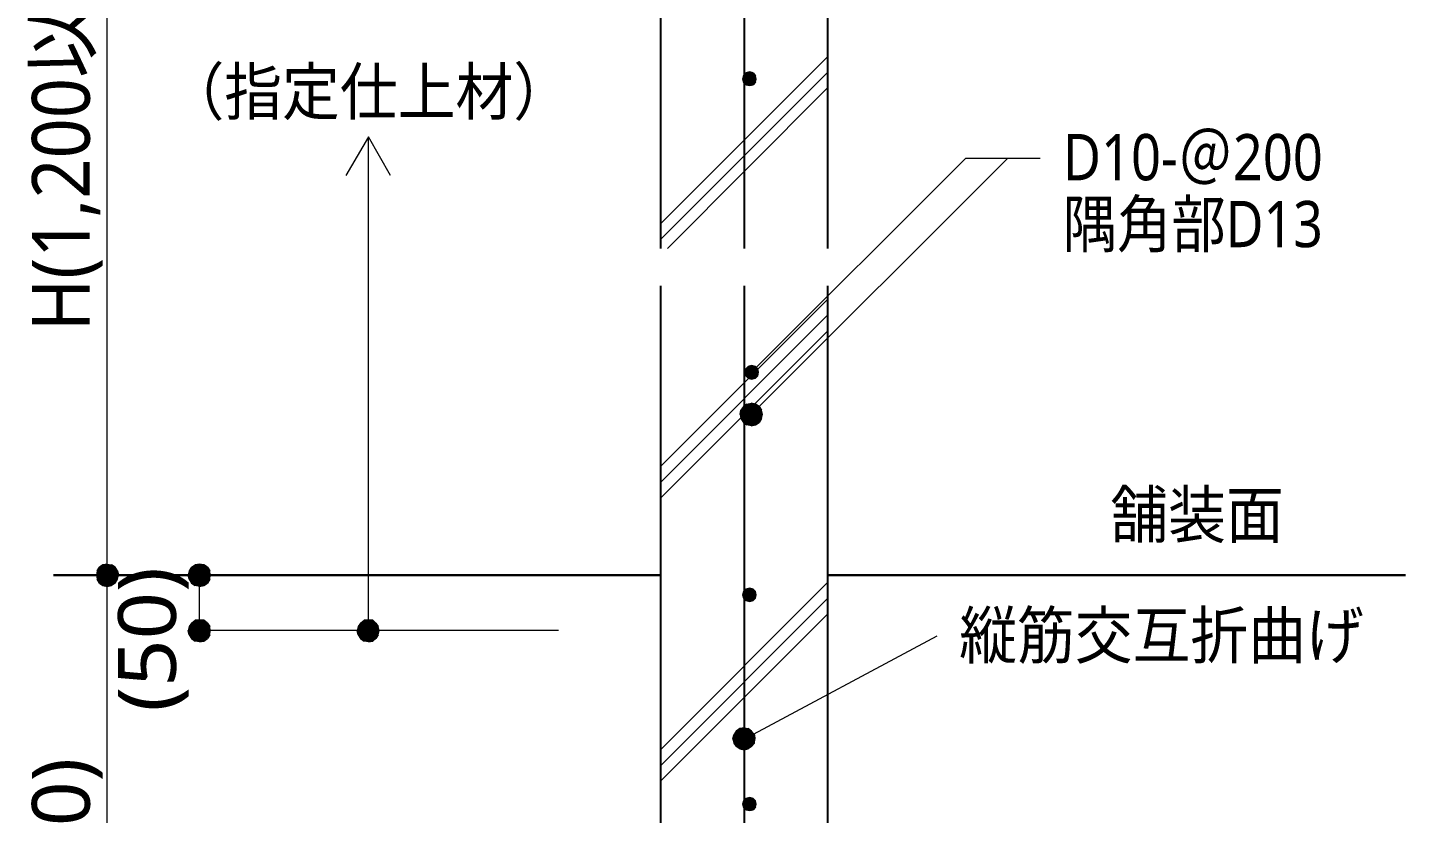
# Model space of a CAD drawing. Header units: millimetres. Extents: x 0 to 420, y 0 to 297.
# Drawn here: x 311.9 to 373.8, y 211.6 to 246.9 of the extents above; entities that cross this region are included whole.
import ezdxf
from ezdxf.enums import TextEntityAlignment as Align

# ---------------------------------------------------------------- set-up
doc = ezdxf.new("R2010")
doc.units = ezdxf.units.MM
doc.styles.add('kst32b', font='NotoSansJP-Variable.ttf')

msp = doc.modelspace()

# ---------------------------------------------------------------- hatches: boundary and pattern name
h = msp.add_hatch(color=7)
h.paths.add_polyline_path([(344.339, 244.92), (344.17, 244.877), (344.339, 244.602), (344.339, 244.92)])
h.paths.add_polyline_path([(344.17, 244.877), (344.339, 244.602), (344.064, 244.75), (344.17, 244.877)])
h.paths.add_polyline_path([(344.339, 244.602), (344.064, 244.75), (344.022, 244.602), (344.339, 244.602)])
h = msp.add_hatch(color=7)
h.paths.add_polyline_path([(344.636, 244.602), (344.593, 244.75), (344.339, 244.602), (344.636, 244.602)])
h.paths.add_polyline_path([(344.593, 244.75), (344.339, 244.602), (344.487, 244.877), (344.593, 244.75)])
h.paths.add_polyline_path([(344.339, 244.602), (344.487, 244.877), (344.339, 244.92), (344.339, 244.602)])
h = msp.add_hatch(color=7)
h.paths.add_polyline_path([(344.022, 244.602), (344.064, 244.454), (344.339, 244.602), (344.022, 244.602)])
h.paths.add_polyline_path([(344.064, 244.454), (344.339, 244.602), (344.17, 244.348), (344.064, 244.454)])
h.paths.add_polyline_path([(344.339, 244.602), (344.17, 244.348), (344.339, 244.306), (344.339, 244.602)])
h = msp.add_hatch(color=7)
h.paths.add_polyline_path([(344.339, 244.306), (344.487, 244.348), (344.339, 244.602), (344.339, 244.306)])
h.paths.add_polyline_path([(344.487, 244.348), (344.339, 244.602), (344.593, 244.454), (344.487, 244.348)])
h.paths.add_polyline_path([(344.339, 244.602), (344.593, 244.454), (344.636, 244.602), (344.339, 244.602)])
h = msp.add_hatch(color=7)
h.paths.add_polyline_path([(344.424, 231.733), (344.276, 231.69), (344.424, 231.436), (344.424, 231.733)])
h.paths.add_polyline_path([(344.276, 231.69), (344.424, 231.436), (344.17, 231.584), (344.276, 231.69)])
h.paths.add_polyline_path([(344.424, 231.436), (344.17, 231.584), (344.128, 231.436), (344.424, 231.436)])
h = msp.add_hatch(color=7)
h.paths.add_polyline_path([(344.741, 231.436), (344.699, 231.584), (344.424, 231.436), (344.741, 231.436)])
h.paths.add_polyline_path([(344.699, 231.584), (344.424, 231.436), (344.593, 231.69), (344.699, 231.584)])
h.paths.add_polyline_path([(344.424, 231.436), (344.593, 231.69), (344.424, 231.733), (344.424, 231.436)])
h = msp.add_hatch(color=7)
h.paths.add_polyline_path([(344.128, 231.436), (344.17, 231.267), (344.424, 231.436), (344.128, 231.436)])
h.paths.add_polyline_path([(344.17, 231.267), (344.424, 231.436), (344.276, 231.161), (344.17, 231.267)])
h.paths.add_polyline_path([(344.424, 231.436), (344.276, 231.161), (344.424, 231.119), (344.424, 231.436)])
h = msp.add_hatch(color=7)
h.paths.add_polyline_path([(344.424, 231.119), (344.593, 231.161), (344.424, 231.436), (344.424, 231.119)])
h.paths.add_polyline_path([(344.593, 231.161), (344.424, 231.436), (344.699, 231.267), (344.593, 231.161)])
h.paths.add_polyline_path([(344.424, 231.436), (344.699, 231.267), (344.741, 231.436), (344.424, 231.436)])
h = msp.add_hatch(color=7)
h.paths.add_polyline_path([(344.064, 229.891), (343.937, 229.722), (344.403, 229.531), (344.064, 229.891)])
h.paths.add_polyline_path([(343.937, 229.722), (344.403, 229.531), (343.916, 229.531), (343.937, 229.722)])
h.paths.add_polyline_path([(344.403, 229.531), (343.916, 229.531), (343.937, 229.341), (344.403, 229.531)])
h = msp.add_hatch(color=7)
h.paths.add_polyline_path([(344.593, 229.997), (344.403, 230.039), (344.403, 229.531), (344.593, 229.997)])
h.paths.add_polyline_path([(344.403, 230.039), (344.403, 229.531), (344.212, 229.997), (344.403, 230.039)])
h.paths.add_polyline_path([(344.403, 229.531), (344.212, 229.997), (344.064, 229.891), (344.403, 229.531)])
h = msp.add_hatch(color=7)
h.paths.add_polyline_path([(344.911, 229.531), (344.869, 229.722), (344.403, 229.531), (344.911, 229.531)])
h.paths.add_polyline_path([(344.869, 229.722), (344.403, 229.531), (344.763, 229.891), (344.869, 229.722)])
h.paths.add_polyline_path([(344.403, 229.531), (344.763, 229.891), (344.593, 229.997), (344.403, 229.531)])
for points in [[(343.937, 229.341), (344.064, 229.171), (344.403, 229.531), (343.937, 229.341)], [(319.786, 222.779), (319.596, 222.8), (319.596, 222.313), (319.786, 222.779)], [(315.256, 221.848), (315.447, 221.805), (315.447, 222.313), (315.256, 221.848)], [(319.786, 220.281), (319.596, 220.303), (319.596, 219.816), (319.786, 220.281)], [(327.385, 220.281), (327.194, 220.303), (327.194, 219.816), (327.385, 220.281)], [(343.895, 215.413), (343.726, 215.307), (344.085, 214.947), (343.895, 215.413)]]:
    msp.add_hatch(color=7).paths.add_polyline_path(points)
h = msp.add_hatch(color=7)
h.paths.add_polyline_path([(344.064, 229.171), (344.212, 229.066), (344.403, 229.531), (344.064, 229.171)])
h.paths.add_polyline_path([(344.212, 229.066), (344.403, 229.531), (344.403, 229.023), (344.212, 229.066)])
h.paths.add_polyline_path([(344.403, 229.531), (344.403, 229.023), (344.593, 229.066), (344.403, 229.531)])
h = msp.add_hatch(color=7)
h.paths.add_polyline_path([(344.593, 229.066), (344.763, 229.171), (344.403, 229.531), (344.593, 229.066)])
h.paths.add_polyline_path([(344.763, 229.171), (344.403, 229.531), (344.869, 229.341), (344.763, 229.171)])
h.paths.add_polyline_path([(344.403, 229.531), (344.869, 229.341), (344.911, 229.531), (344.403, 229.531)])
h = msp.add_hatch(color=7)
h.paths.add_polyline_path([(315.256, 222.779), (315.108, 222.673), (315.447, 222.313), (315.256, 222.779)])
h.paths.add_polyline_path([(315.108, 222.673), (315.447, 222.313), (315.002, 222.504), (315.108, 222.673)])
h.paths.add_polyline_path([(315.447, 222.313), (315.002, 222.504), (314.96, 222.313), (315.447, 222.313)])
h = msp.add_hatch(color=7)
h.paths.add_polyline_path([(315.807, 222.673), (315.637, 222.779), (315.447, 222.313), (315.807, 222.673)])
h.paths.add_polyline_path([(315.637, 222.779), (315.447, 222.313), (315.447, 222.8), (315.637, 222.779)])
h.paths.add_polyline_path([(315.447, 222.313), (315.447, 222.8), (315.256, 222.779), (315.447, 222.313)])
h = msp.add_hatch(color=7)
h.paths.add_polyline_path([(315.912, 222.123), (315.955, 222.313), (315.447, 222.313), (315.912, 222.123)])
h.paths.add_polyline_path([(315.955, 222.313), (315.447, 222.313), (315.912, 222.504), (315.955, 222.313)])
h.paths.add_polyline_path([(315.447, 222.313), (315.912, 222.504), (315.807, 222.673), (315.447, 222.313)])
h = msp.add_hatch(color=7)
h.paths.add_polyline_path([(319.13, 222.504), (319.087, 222.313), (319.596, 222.313), (319.13, 222.504)])
h.paths.add_polyline_path([(319.087, 222.313), (319.596, 222.313), (319.13, 222.123), (319.087, 222.313)])
h.paths.add_polyline_path([(319.596, 222.313), (319.13, 222.123), (319.236, 221.954), (319.596, 222.313)])
h = msp.add_hatch(color=7)
h.paths.add_polyline_path([(319.596, 222.8), (319.405, 222.779), (319.596, 222.313), (319.596, 222.8)])
h.paths.add_polyline_path([(319.405, 222.779), (319.596, 222.313), (319.236, 222.673), (319.405, 222.779)])
h.paths.add_polyline_path([(319.596, 222.313), (319.236, 222.673), (319.13, 222.504), (319.596, 222.313)])
h = msp.add_hatch(color=7)
h.paths.add_polyline_path([(320.082, 222.313), (320.061, 222.504), (319.596, 222.313), (320.082, 222.313)])
h.paths.add_polyline_path([(320.061, 222.504), (319.596, 222.313), (319.955, 222.673), (320.061, 222.504)])
h.paths.add_polyline_path([(319.596, 222.313), (319.955, 222.673), (319.786, 222.779), (319.596, 222.313)])
h = msp.add_hatch(color=7)
h.paths.add_polyline_path([(314.96, 222.313), (315.002, 222.123), (315.447, 222.313), (314.96, 222.313)])
h.paths.add_polyline_path([(315.002, 222.123), (315.447, 222.313), (315.108, 221.954), (315.002, 222.123)])
h.paths.add_polyline_path([(315.447, 222.313), (315.108, 221.954), (315.256, 221.848), (315.447, 222.313)])
h = msp.add_hatch(color=7)
h.paths.add_polyline_path([(315.447, 221.805), (315.637, 221.848), (315.447, 222.313), (315.447, 221.805)])
h.paths.add_polyline_path([(315.637, 221.848), (315.447, 222.313), (315.807, 221.954), (315.637, 221.848)])
h.paths.add_polyline_path([(315.447, 222.313), (315.807, 221.954), (315.912, 222.123), (315.447, 222.313)])
h = msp.add_hatch(color=7)
h.paths.add_polyline_path([(319.236, 221.954), (319.405, 221.848), (319.596, 222.313), (319.236, 221.954)])
h.paths.add_polyline_path([(319.405, 221.848), (319.596, 222.313), (319.596, 221.805), (319.405, 221.848)])
h.paths.add_polyline_path([(319.596, 222.313), (319.596, 221.805), (319.786, 221.848), (319.596, 222.313)])
h = msp.add_hatch(color=7)
h.paths.add_polyline_path([(319.786, 221.848), (319.955, 221.954), (319.596, 222.313), (319.786, 221.848)])
h.paths.add_polyline_path([(319.955, 221.954), (319.596, 222.313), (320.061, 222.123), (319.955, 221.954)])
h.paths.add_polyline_path([(319.596, 222.313), (320.061, 222.123), (320.082, 222.313), (319.596, 222.313)])
h = msp.add_hatch(color=7)
h.paths.add_polyline_path([(344.339, 221.721), (344.17, 221.679), (344.339, 221.424), (344.339, 221.721)])
h.paths.add_polyline_path([(344.17, 221.679), (344.339, 221.424), (344.064, 221.573), (344.17, 221.679)])
h.paths.add_polyline_path([(344.339, 221.424), (344.064, 221.573), (344.022, 221.424), (344.339, 221.424)])
h = msp.add_hatch(color=7)
h.paths.add_polyline_path([(344.022, 221.424), (344.064, 221.276), (344.339, 221.424), (344.022, 221.424)])
h.paths.add_polyline_path([(344.064, 221.276), (344.339, 221.424), (344.17, 221.171), (344.064, 221.276)])
h.paths.add_polyline_path([(344.339, 221.424), (344.17, 221.171), (344.339, 221.128), (344.339, 221.424)])
h = msp.add_hatch(color=7)
h.paths.add_polyline_path([(344.636, 221.424), (344.593, 221.573), (344.339, 221.424), (344.636, 221.424)])
h.paths.add_polyline_path([(344.593, 221.573), (344.339, 221.424), (344.487, 221.679), (344.593, 221.573)])
h.paths.add_polyline_path([(344.339, 221.424), (344.487, 221.679), (344.339, 221.721), (344.339, 221.424)])
h = msp.add_hatch(color=7)
h.paths.add_polyline_path([(344.339, 221.128), (344.487, 221.171), (344.339, 221.424), (344.339, 221.128)])
h.paths.add_polyline_path([(344.487, 221.171), (344.339, 221.424), (344.593, 221.276), (344.487, 221.171)])
h.paths.add_polyline_path([(344.339, 221.424), (344.593, 221.276), (344.636, 221.424), (344.339, 221.424)])
h = msp.add_hatch(color=7)
h.paths.add_polyline_path([(319.13, 220.006), (319.087, 219.816), (319.596, 219.816), (319.13, 220.006)])
h.paths.add_polyline_path([(319.087, 219.816), (319.596, 219.816), (319.13, 219.625), (319.087, 219.816)])
h.paths.add_polyline_path([(319.596, 219.816), (319.13, 219.625), (319.236, 219.456), (319.596, 219.816)])
h = msp.add_hatch(color=7)
h.paths.add_polyline_path([(319.596, 220.303), (319.405, 220.281), (319.596, 219.816), (319.596, 220.303)])
h.paths.add_polyline_path([(319.405, 220.281), (319.596, 219.816), (319.236, 220.154), (319.405, 220.281)])
h.paths.add_polyline_path([(319.596, 219.816), (319.236, 220.154), (319.13, 220.006), (319.596, 219.816)])
h = msp.add_hatch(color=7)
h.paths.add_polyline_path([(320.082, 219.816), (320.061, 220.006), (319.596, 219.816), (320.082, 219.816)])
h.paths.add_polyline_path([(320.061, 220.006), (319.596, 219.816), (319.955, 220.154), (320.061, 220.006)])
h.paths.add_polyline_path([(319.596, 219.816), (319.955, 220.154), (319.786, 220.281), (319.596, 219.816)])
h = msp.add_hatch(color=7)
h.paths.add_polyline_path([(326.729, 220.006), (326.686, 219.816), (327.194, 219.816), (326.729, 220.006)])
h.paths.add_polyline_path([(326.686, 219.816), (327.194, 219.816), (326.729, 219.625), (326.686, 219.816)])
h.paths.add_polyline_path([(327.194, 219.816), (326.729, 219.625), (326.834, 219.456), (327.194, 219.816)])
h = msp.add_hatch(color=7)
h.paths.add_polyline_path([(327.194, 220.303), (327.004, 220.281), (327.194, 219.816), (327.194, 220.303)])
h.paths.add_polyline_path([(327.004, 220.281), (327.194, 219.816), (326.834, 220.154), (327.004, 220.281)])
h.paths.add_polyline_path([(327.194, 219.816), (326.834, 220.154), (326.729, 220.006), (327.194, 219.816)])
h = msp.add_hatch(color=7)
h.paths.add_polyline_path([(327.681, 219.816), (327.639, 220.006), (327.194, 219.816), (327.681, 219.816)])
h.paths.add_polyline_path([(327.639, 220.006), (327.194, 219.816), (327.533, 220.154), (327.639, 220.006)])
h.paths.add_polyline_path([(327.194, 219.816), (327.533, 220.154), (327.385, 220.281), (327.194, 219.816)])
h = msp.add_hatch(color=7)
h.paths.add_polyline_path([(319.236, 219.456), (319.405, 219.35), (319.596, 219.816), (319.236, 219.456)])
h.paths.add_polyline_path([(319.405, 219.35), (319.596, 219.816), (319.596, 219.308), (319.405, 219.35)])
h.paths.add_polyline_path([(319.596, 219.816), (319.596, 219.308), (319.786, 219.35), (319.596, 219.816)])
h = msp.add_hatch(color=7)
h.paths.add_polyline_path([(319.786, 219.35), (319.955, 219.456), (319.596, 219.816), (319.786, 219.35)])
h.paths.add_polyline_path([(319.955, 219.456), (319.596, 219.816), (320.061, 219.625), (319.955, 219.456)])
h.paths.add_polyline_path([(319.596, 219.816), (320.061, 219.625), (320.082, 219.816), (319.596, 219.816)])
h = msp.add_hatch(color=7)
h.paths.add_polyline_path([(326.834, 219.456), (327.004, 219.35), (327.194, 219.816), (326.834, 219.456)])
h.paths.add_polyline_path([(327.004, 219.35), (327.194, 219.816), (327.194, 219.308), (327.004, 219.35)])
h.paths.add_polyline_path([(327.194, 219.816), (327.194, 219.308), (327.385, 219.35), (327.194, 219.816)])
h = msp.add_hatch(color=7)
h.paths.add_polyline_path([(327.385, 219.35), (327.533, 219.456), (327.194, 219.816), (327.385, 219.35)])
h.paths.add_polyline_path([(327.533, 219.456), (327.194, 219.816), (327.639, 219.625), (327.533, 219.456)])
h.paths.add_polyline_path([(327.194, 219.816), (327.639, 219.625), (327.681, 219.816), (327.194, 219.816)])
h = msp.add_hatch(color=7)
h.paths.add_polyline_path([(343.726, 215.307), (343.62, 215.138), (344.085, 214.947), (343.726, 215.307)])
h.paths.add_polyline_path([(343.62, 215.138), (344.085, 214.947), (343.577, 214.947), (343.62, 215.138)])
h.paths.add_polyline_path([(344.085, 214.947), (343.577, 214.947), (343.62, 214.757), (344.085, 214.947)])
h = msp.add_hatch(color=7)
h.paths.add_polyline_path([(344.424, 215.307), (344.276, 215.413), (344.085, 214.947), (344.424, 215.307)])
h.paths.add_polyline_path([(344.276, 215.413), (344.085, 214.947), (344.085, 215.455), (344.276, 215.413)])
h.paths.add_polyline_path([(344.085, 214.947), (344.085, 215.455), (343.895, 215.413), (344.085, 214.947)])
h = msp.add_hatch(color=7)
h.paths.add_polyline_path([(344.551, 214.757), (344.572, 214.947), (344.085, 214.947), (344.551, 214.757)])
h.paths.add_polyline_path([(344.572, 214.947), (344.085, 214.947), (344.551, 215.138), (344.572, 214.947)])
h.paths.add_polyline_path([(344.085, 214.947), (344.551, 215.138), (344.424, 215.307), (344.085, 214.947)])
h = msp.add_hatch(color=7)
h.paths.add_polyline_path([(343.62, 214.757), (343.726, 214.609), (344.085, 214.947), (343.62, 214.757)])
h.paths.add_polyline_path([(343.726, 214.609), (344.085, 214.947), (343.895, 214.503), (343.726, 214.609)])
h.paths.add_polyline_path([(344.085, 214.947), (343.895, 214.503), (344.085, 214.461), (344.085, 214.947)])
h = msp.add_hatch(color=7)
h.paths.add_polyline_path([(344.085, 214.461), (344.276, 214.503), (344.085, 214.947), (344.085, 214.461)])
h.paths.add_polyline_path([(344.276, 214.503), (344.085, 214.947), (344.424, 214.609), (344.276, 214.503)])
h.paths.add_polyline_path([(344.085, 214.947), (344.424, 214.609), (344.551, 214.757), (344.085, 214.947)])
h = msp.add_hatch(color=7)
h.paths.add_polyline_path([(344.339, 212.323), (344.17, 212.28), (344.339, 212.026), (344.339, 212.323)])
h.paths.add_polyline_path([(344.17, 212.28), (344.339, 212.026), (344.064, 212.175), (344.17, 212.28)])
h.paths.add_polyline_path([(344.339, 212.026), (344.064, 212.175), (344.022, 212.026), (344.339, 212.026)])
h = msp.add_hatch(color=7)
h.paths.add_polyline_path([(344.022, 212.026), (344.064, 211.878), (344.339, 212.026), (344.022, 212.026)])
h.paths.add_polyline_path([(344.064, 211.878), (344.339, 212.026), (344.17, 211.772), (344.064, 211.878)])
h.paths.add_polyline_path([(344.339, 212.026), (344.17, 211.772), (344.339, 211.73), (344.339, 212.026)])
h = msp.add_hatch(color=7)
h.paths.add_polyline_path([(344.636, 212.026), (344.593, 212.175), (344.339, 212.026), (344.636, 212.026)])
h.paths.add_polyline_path([(344.593, 212.175), (344.339, 212.026), (344.487, 212.28), (344.593, 212.175)])
h.paths.add_polyline_path([(344.339, 212.026), (344.487, 212.28), (344.339, 212.323), (344.339, 212.026)])
h = msp.add_hatch(color=7)
h.paths.add_polyline_path([(344.339, 211.73), (344.487, 211.772), (344.339, 212.026), (344.339, 211.73)])
h.paths.add_polyline_path([(344.487, 211.772), (344.339, 212.026), (344.593, 211.878), (344.487, 211.772)])
h.paths.add_polyline_path([(344.339, 212.026), (344.593, 211.878), (344.636, 212.026), (344.339, 212.026)])

# ---------------------------------------------------------------- linework, layer by layer
at = {"lineweight": 13}
for points in [[(325.247, 189.907), (315.447, 189.907), (315.447, 194.903), (315.447, 197.316), (315.447, 222.313), (315.447, 266.996), (332.888, 266.996)], [(340.339, 238.104), (347.832, 245.597)], [(340.339, 237.405), (347.832, 244.898)], [(340.635, 236.982), (347.832, 244.2)], [(328.189, 240.263), (327.194, 241.998), (326.178, 240.263)], [(327.194, 219.816), (327.194, 241.998)], [(344.403, 229.531), (355.939, 241.046)], [(344.424, 231.436), (354.055, 241.046)], [(354.055, 241.046), (357.399, 241.046)], [(340.339, 227.203), (347.832, 234.696)], [(340.339, 226.483), (347.832, 233.997)], [(340.339, 225.785), (347.832, 233.278)], [(335.746, 219.816), (319.596, 219.816), (319.596, 222.313)], [(340.339, 214.482), (347.832, 221.975)], [(340.339, 213.762), (347.832, 221.255)], [(340.339, 213.064), (347.832, 220.557)], [(344.085, 214.947), (352.764, 219.583)]]:
    msp.add_lwpolyline(points, dxfattribs=at)
at = {"lineweight": 25}
for points in [[(340.339, 236.982), (340.339, 265.98), (341.334, 265.98), (341.334, 266.996), (346.837, 266.996), (346.837, 265.98), (347.832, 265.98), (347.832, 236.982)], [(344.085, 264.604), (344.085, 236.982)], [(340.339, 204.809), (340.339, 235.31)], [(344.085, 235.31), (344.085, 199.813)], [(347.832, 235.31), (347.832, 204.809), (359.071, 204.809), (359.071, 197.316)]]:
    msp.add_lwpolyline(points, dxfattribs=at)
at = {"lineweight": 0}
for points in [[(344.339, 244.602), (344.064, 244.75), (344.022, 244.602)], [(344.17, 244.877), (344.339, 244.602), (344.064, 244.75)], [(344.339, 244.92), (344.17, 244.877), (344.339, 244.602)], [(344.339, 244.602), (344.487, 244.877), (344.339, 244.92)], [(344.593, 244.75), (344.339, 244.602), (344.487, 244.877)], [(344.636, 244.602), (344.593, 244.75), (344.339, 244.602)], [(344.022, 244.602), (344.064, 244.454), (344.339, 244.602)], [(344.064, 244.454), (344.339, 244.602), (344.17, 244.348)], [(344.339, 244.602), (344.17, 244.348), (344.339, 244.306)], [(344.339, 244.306), (344.487, 244.348), (344.339, 244.602)], [(344.487, 244.348), (344.339, 244.602), (344.593, 244.454)], [(344.339, 244.602), (344.593, 244.454), (344.636, 244.602)], [(344.424, 231.733), (344.276, 231.69), (344.424, 231.436)], [(344.424, 231.436), (344.593, 231.69), (344.424, 231.733)], [(344.424, 231.436), (344.17, 231.584), (344.128, 231.436)], [(344.128, 231.436), (344.17, 231.267), (344.424, 231.436)], [(344.276, 231.69), (344.424, 231.436), (344.17, 231.584)], [(344.17, 231.267), (344.424, 231.436), (344.276, 231.161)], [(344.424, 231.436), (344.276, 231.161), (344.424, 231.119)], [(344.699, 231.584), (344.424, 231.436), (344.593, 231.69)], [(344.741, 231.436), (344.699, 231.584), (344.424, 231.436)], [(344.424, 231.119), (344.593, 231.161), (344.424, 231.436)], [(344.593, 231.161), (344.424, 231.436), (344.699, 231.267)], [(344.424, 231.436), (344.699, 231.267), (344.741, 231.436)], [(344.064, 229.891), (343.937, 229.722), (344.403, 229.531)], [(344.403, 229.531), (344.212, 229.997), (344.064, 229.891)], [(344.403, 230.039), (344.403, 229.531), (344.212, 229.997)], [(344.593, 229.997), (344.403, 230.039), (344.403, 229.531)], [(344.403, 229.531), (344.763, 229.891), (344.593, 229.997)], [(344.869, 229.722), (344.403, 229.531), (344.763, 229.891)], [(343.937, 229.722), (344.403, 229.531), (343.916, 229.531)], [(344.403, 229.531), (343.916, 229.531), (343.937, 229.341)], [(343.937, 229.341), (344.064, 229.171), (344.403, 229.531)], [(344.064, 229.171), (344.212, 229.066), (344.403, 229.531)], [(344.212, 229.066), (344.403, 229.531), (344.403, 229.023)], [(344.911, 229.531), (344.869, 229.722), (344.403, 229.531)], [(344.403, 229.531), (344.403, 229.023), (344.593, 229.066)], [(344.593, 229.066), (344.763, 229.171), (344.403, 229.531)], [(344.763, 229.171), (344.403, 229.531), (344.869, 229.341)], [(344.403, 229.531), (344.869, 229.341), (344.911, 229.531)], [(315.447, 222.313), (315.002, 222.504), (314.96, 222.313)], [(315.108, 222.673), (315.447, 222.313), (315.002, 222.504)], [(315.256, 222.779), (315.108, 222.673), (315.447, 222.313)], [(315.447, 222.313), (315.447, 222.8), (315.256, 222.779)], [(315.637, 222.779), (315.447, 222.313), (315.447, 222.8)], [(315.807, 222.673), (315.637, 222.779), (315.447, 222.313)], [(315.447, 222.313), (315.912, 222.504), (315.807, 222.673)], [(315.955, 222.313), (315.447, 222.313), (315.912, 222.504)], [(319.13, 222.504), (319.087, 222.313), (319.596, 222.313)], [(319.596, 222.313), (319.236, 222.673), (319.13, 222.504)], [(319.405, 222.779), (319.596, 222.313), (319.236, 222.673)], [(319.596, 222.8), (319.405, 222.779), (319.596, 222.313)], [(319.786, 222.779), (319.596, 222.8), (319.596, 222.313)], [(319.596, 222.313), (319.955, 222.673), (319.786, 222.779)], [(320.061, 222.504), (319.596, 222.313), (319.955, 222.673)], [(320.082, 222.313), (320.061, 222.504), (319.596, 222.313)], [(314.96, 222.313), (315.002, 222.123), (315.447, 222.313)], [(315.002, 222.123), (315.447, 222.313), (315.108, 221.954)], [(315.447, 222.313), (315.108, 221.954), (315.256, 221.848)], [(315.256, 221.848), (315.447, 221.805), (315.447, 222.313)], [(315.447, 221.805), (315.637, 221.848), (315.447, 222.313)], [(315.637, 221.848), (315.447, 222.313), (315.807, 221.954)], [(315.447, 222.313), (315.807, 221.954), (315.912, 222.123)], [(315.912, 222.123), (315.955, 222.313), (315.447, 222.313)], [(319.087, 222.313), (319.596, 222.313), (319.13, 222.123)], [(319.596, 222.313), (319.13, 222.123), (319.236, 221.954)], [(319.236, 221.954), (319.405, 221.848), (319.596, 222.313)], [(319.405, 221.848), (319.596, 222.313), (319.596, 221.805)], [(319.596, 222.313), (319.596, 221.805), (319.786, 221.848)], [(319.786, 221.848), (319.955, 221.954), (319.596, 222.313)], [(319.955, 221.954), (319.596, 222.313), (320.061, 222.123)], [(319.596, 222.313), (320.061, 222.123), (320.082, 222.313)], [(344.339, 221.424), (344.064, 221.573), (344.022, 221.424)], [(344.022, 221.424), (344.064, 221.276), (344.339, 221.424)], [(344.17, 221.679), (344.339, 221.424), (344.064, 221.573)], [(344.064, 221.276), (344.339, 221.424), (344.17, 221.171)], [(344.339, 221.721), (344.17, 221.679), (344.339, 221.424)], [(344.339, 221.424), (344.17, 221.171), (344.339, 221.128)], [(344.339, 221.424), (344.487, 221.679), (344.339, 221.721)], [(344.593, 221.573), (344.339, 221.424), (344.487, 221.679)], [(344.636, 221.424), (344.593, 221.573), (344.339, 221.424)], [(344.339, 221.128), (344.487, 221.171), (344.339, 221.424)], [(344.487, 221.171), (344.339, 221.424), (344.593, 221.276)], [(344.339, 221.424), (344.593, 221.276), (344.636, 221.424)], [(319.13, 220.006), (319.087, 219.816), (319.596, 219.816)], [(319.596, 219.816), (319.236, 220.154), (319.13, 220.006)], [(319.405, 220.281), (319.596, 219.816), (319.236, 220.154)], [(319.596, 220.303), (319.405, 220.281), (319.596, 219.816)], [(319.786, 220.281), (319.596, 220.303), (319.596, 219.816)], [(319.596, 219.816), (319.955, 220.154), (319.786, 220.281)], [(320.061, 220.006), (319.596, 219.816), (319.955, 220.154)], [(320.082, 219.816), (320.061, 220.006), (319.596, 219.816)], [(326.729, 220.006), (326.686, 219.816), (327.194, 219.816)], [(327.194, 219.816), (326.834, 220.154), (326.729, 220.006)], [(327.004, 220.281), (327.194, 219.816), (326.834, 220.154)], [(327.194, 220.303), (327.004, 220.281), (327.194, 219.816)], [(327.385, 220.281), (327.194, 220.303), (327.194, 219.816)], [(327.194, 219.816), (327.533, 220.154), (327.385, 220.281)], [(327.639, 220.006), (327.194, 219.816), (327.533, 220.154)], [(327.681, 219.816), (327.639, 220.006), (327.194, 219.816)], [(319.087, 219.816), (319.596, 219.816), (319.13, 219.625)], [(319.596, 219.816), (319.13, 219.625), (319.236, 219.456)], [(319.236, 219.456), (319.405, 219.35), (319.596, 219.816)], [(319.405, 219.35), (319.596, 219.816), (319.596, 219.308)], [(319.596, 219.816), (319.596, 219.308), (319.786, 219.35)], [(319.786, 219.35), (319.955, 219.456), (319.596, 219.816)], [(319.955, 219.456), (319.596, 219.816), (320.061, 219.625)], [(319.596, 219.816), (320.061, 219.625), (320.082, 219.816)], [(326.686, 219.816), (327.194, 219.816), (326.729, 219.625)], [(327.194, 219.816), (326.729, 219.625), (326.834, 219.456)], [(326.834, 219.456), (327.004, 219.35), (327.194, 219.816)], [(327.004, 219.35), (327.194, 219.816), (327.194, 219.308)], [(327.194, 219.816), (327.194, 219.308), (327.385, 219.35)], [(327.385, 219.35), (327.533, 219.456), (327.194, 219.816)], [(327.533, 219.456), (327.194, 219.816), (327.639, 219.625)], [(327.194, 219.816), (327.639, 219.625), (327.681, 219.816)], [(343.62, 215.138), (344.085, 214.947), (343.577, 214.947)], [(343.726, 215.307), (343.62, 215.138), (344.085, 214.947)], [(343.895, 215.413), (343.726, 215.307), (344.085, 214.947)], [(344.085, 214.947), (344.085, 215.455), (343.895, 215.413)], [(344.276, 215.413), (344.085, 214.947), (344.085, 215.455)], [(344.424, 215.307), (344.276, 215.413), (344.085, 214.947)], [(344.085, 214.947), (344.551, 215.138), (344.424, 215.307)], [(344.572, 214.947), (344.085, 214.947), (344.551, 215.138)], [(344.085, 214.947), (343.577, 214.947), (343.62, 214.757)], [(343.62, 214.757), (343.726, 214.609), (344.085, 214.947)], [(343.726, 214.609), (344.085, 214.947), (343.895, 214.503)], [(344.085, 214.947), (343.895, 214.503), (344.085, 214.461)], [(344.085, 214.461), (344.276, 214.503), (344.085, 214.947)], [(344.276, 214.503), (344.085, 214.947), (344.424, 214.609)], [(344.085, 214.947), (344.424, 214.609), (344.551, 214.757)], [(344.551, 214.757), (344.572, 214.947), (344.085, 214.947)], [(344.339, 212.026), (344.064, 212.175), (344.022, 212.026)], [(344.022, 212.026), (344.064, 211.878), (344.339, 212.026)], [(344.17, 212.28), (344.339, 212.026), (344.064, 212.175)], [(344.064, 211.878), (344.339, 212.026), (344.17, 211.772)], [(344.339, 212.323), (344.17, 212.28), (344.339, 212.026)], [(344.339, 212.026), (344.17, 211.772), (344.339, 211.73)], [(344.339, 212.026), (344.487, 212.28), (344.339, 212.323)], [(344.593, 212.175), (344.339, 212.026), (344.487, 212.28)], [(344.636, 212.026), (344.593, 212.175), (344.339, 212.026)], [(344.339, 211.73), (344.487, 211.772), (344.339, 212.026)], [(344.487, 211.772), (344.339, 212.026), (344.593, 211.878)], [(344.339, 212.026), (344.593, 211.878), (344.636, 212.026)]]:
    msp.add_lwpolyline(points, close=True, dxfattribs=at)
at = {"lineweight": 25}
for points in [[(344.572, 244.613), (344.553, 244.707), (344.501, 244.785), (344.424, 244.837), (344.329, 244.856), (344.234, 244.837), (344.157, 244.785), (344.104, 244.707), (344.085, 244.613), (344.104, 244.518), (344.157, 244.44), (344.234, 244.388), (344.329, 244.369), (344.424, 244.388), (344.501, 244.44), (344.553, 244.518)], [(344.657, 231.447), (344.638, 231.542), (344.586, 231.619), (344.508, 231.671), (344.413, 231.69), (344.319, 231.671), (344.241, 231.619), (344.189, 231.542), (344.17, 231.447), (344.189, 231.352), (344.241, 231.275), (344.319, 231.223), (344.413, 231.204), (344.508, 231.223), (344.586, 231.275), (344.638, 231.352)], [(344.572, 221.435), (344.553, 221.53), (344.501, 221.607), (344.424, 221.659), (344.329, 221.679), (344.234, 221.659), (344.157, 221.607), (344.104, 221.53), (344.085, 221.435), (344.104, 221.34), (344.157, 221.263), (344.234, 221.211), (344.329, 221.192), (344.424, 221.211), (344.501, 221.263), (344.553, 221.34)], [(344.572, 212.037), (344.553, 212.132), (344.501, 212.209), (344.424, 212.261), (344.329, 212.28), (344.234, 212.261), (344.157, 212.209), (344.104, 212.132), (344.085, 212.037), (344.104, 211.942), (344.157, 211.865), (344.234, 211.813), (344.329, 211.794), (344.424, 211.813), (344.501, 211.865), (344.553, 211.942)]]:
    msp.add_lwpolyline(points, close=True, dxfattribs=at)
at = {"lineweight": 30}
for points in [[(313.034, 222.313), (340.339, 222.313)], [(347.832, 222.313), (373.825, 222.313)]]:
    msp.add_lwpolyline(points, dxfattribs=at)

# ---------------------------------------------------------------- texts
at = {"style": 'kst32b'}
for s, height, p, p2 in [('H(1,200以下)+30', 2.59891, (314.664, 233.278), (314.664, 257.643)), ('（指定仕上材）', 2.0791, (318.114, 242.993), (336.306, 242.993)), ('D10-＠200', 2.0791, (358.415, 240.051), (370.11, 240.051)), ('隅角部D13', 2.0791, (358.415, 237.046), (370.11, 237.046)), ('舗装面', 2.0791, (360.553, 223.986), (368.35, 223.986)), ('(50)', 2.5989, (318.537, 216.175), (318.537, 222.672)), ('縦筋交互折曲げ', 2.0791, (353.759, 218.567), (371.951, 218.567)), ('(500)', 2.5989, (314.664, 205.973), (314.664, 214.094))]:
    msp.add_text(s, height=height, dxfattribs=at).set_placement(p, p2, align=Align.FIT)

doc.saveas('drawing.dxf')
